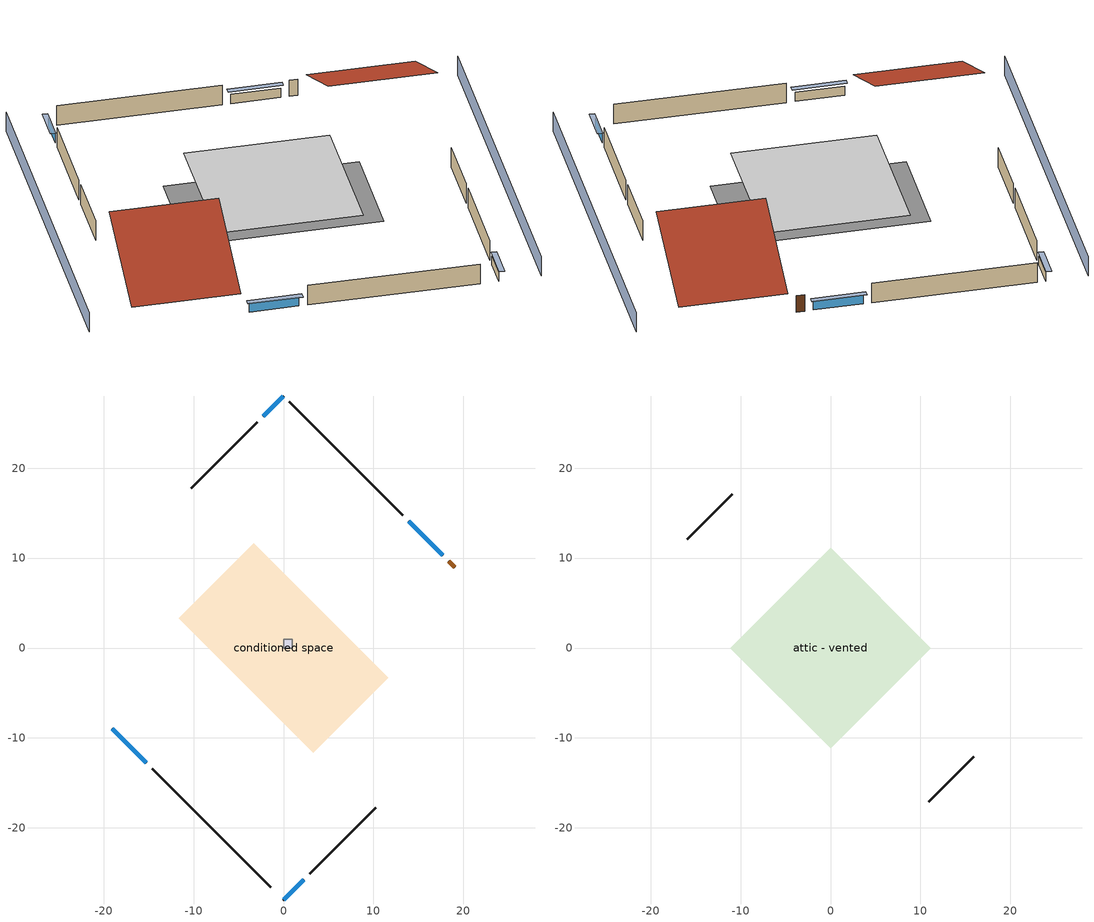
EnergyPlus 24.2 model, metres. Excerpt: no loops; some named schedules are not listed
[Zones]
central ac and furnace airloop ret air zone
 floor adiabatic (AdiabaticConst): 0,0 0,1 1,1 1,0 z0
 wall adiabatic (AdiabaticConst): 0,1 0,0 1,0 1,1 0,1 z0:1
 ceiling adiabatic (AdiabaticConst): 1,0 1,1 0,1 0,0 z1
conditioned space
 floor foundation (Slab1 construction): -11.64,3.32 -3.32,11.64 11.64,-3.32 3.32,-11.64 z0
 wall outside (AdiabaticWallConstruction 1): 19.03,9 18.38,9.64 z0:2.03
 wall outside (AdiabaticWallConstruction): -19.03,-9 -15.24,-12.78 / 17.72,10.3 13.94,14.08 z0:1.16; 0,28.02 -2.28,25.74 / 0,-28.02 2.28,-25.74 z0:1.07
 wall outside (Wall1 construction): -14.59,-13.44 -1.42,-26.6 z0:2.44
 wall outside (Wall2 construction): -2.94,25.09 -10.25,17.77 z0:2.44
 wall outside (Wall3 construction): 13.28,14.74 0.66,27.37 z0:2.44
 wall outside (Wall4 construction): 2.94,-25.09 10.25,-17.77 z0:2.44
 window (WindowConstruction): -19.03,-9 -15.24,-12.78 z0:1.16
 window (WindowConstruction 1): 0,28.02 -2.28,25.74 z0:1.07
 window (WindowConstruction 2): 17.72,10.3 13.94,14.08 z0:1.16
 window (WindowConstruction 3): 0,-28.02 2.28,-25.74 z0:1.07
 door (Door): 19.03,9 18.38,9.64 z0:2.03
attic - vented
 floor to conditioned space (Floor1 construction Reversed): -11.15,0 0,11.15 11.15,0 0,-11.15 z2.44
 wall outside (Wall5 construction): -10.91,17.11 -15.92,12.1 z0:2.44
 wall outside (Wall6 construction): 10.91,-17.11 15.92,-12.1 z0:2.44
 roof outside (Roof1 construction): -19.68,-8.34,2.44 -12.23,-0.88,7.71 -20.56,7.46,7.71 -28.02,0,2.44
 roof outside (Roof2 construction): 19.68,8.34,2.44 12.23,0.88,7.71 20.56,-7.46,7.71 28.02,0,2.44
shading: 3.23,-31.26 31.26,-3.23 / -3.23,31.26 -31.26,3.23 z0:2.44; -15.03,-12.99 -19.24,-8.78 -19.67,-9.21 -15.46,-13.43 z1.46; -2.49,25.53 0.22,28.24 -0.22,28.67 -2.92,25.96 z1.37; 13.73,14.3 17.94,10.08 18.37,10.51 14.16,14.73 z1.46; 2.49,-25.53 -0.22,-28.24 0.22,-28.67 2.92,-25.96 z1.37
[Building]
Building 1: Terrain=Suburbs
[Site:Location]
Portland Intl Arpt_OR: Latitude {deg}=45.59; Longitude {deg}=-122.6; Time Zone {hr}=-8; Elevation {m}=33; Keep Site Location Information=Yes
[Site:GroundTemperature:Shallow]
10.2558, 8.96328, 8.85977, 9.47314, 11.9355, 14.3863, 16.5111, 17.8571, 17.9714, 16.8767, 14.8061, 12.4304
[Site:WaterMainsTemperature]
Calculation Method=Schedule; Temperature Schedule=mains temperature schedule
[Material] Roughness=Rough; Thermal Absorptance=0.9
Name | Thickness {m} | Conductivity {W/m-K} | Density {kg/m3} | Specific Heat {J/kg-K} | Solar Absorptance | Visible Absorptance
ceiling loosefill ins | 0.254 | 0.0480833 | 16.02 | 1046.75 | 0.7 | 0.7
ceiling stud and cavity | 0.1397 | 0.104117 | 65.682 | 1177.47 | 0.7 | 0.7
composite shingle siding | 0.00635 | 0.162714 | 1121.4 | 1465.45 | 0.7 | 0.7
concrete 4.0 in. | 0.1016 | 1.803125 | 2242.8 | 837.4 | 0.7 | 0.7
door material | 0.04445 | 0.0612267 | 512.64 | 1214.23 | 0.7 | 0.7
exterior vertical ins; wall rigid ins | 0.051816 | 0.029427 | 32.04 | 1214.23 | 0.7 | 0.7
floor covering | 0.0127 | 0.0450781 | 54.468 | 1339.84 | 0.9 | 0.9
furniture material conditioned space 1 | 0.1524 | 0.115458 | 640.8 | 1214.23 | 0.6 | 0.6
gypsum board | 0.0127 | 0.160291 | 801 | 837.4 | 0.6 | 0.6
osb sheathing 0.5 in. | 0.0127 | 0.115458 | 512.64 | 1214.23 | 0.6 | 0.6
osb sheathing 0.5 in. 1 | 0.0127 | 0.115458 | 512.64 | 1214.23 | 0.7 | 0.7
roof rigid ins | 0.00329814 | 0.029427 | 32.04 | 1214.23 | 0.7 | 0.7
slate or tile shingles | 0.01905 | 0.840978 | 1899.972 | 799.717 | 0.75 | 0.75
wall rigid ins 1 | 0.512978 | 0.029427 | 32.04 | 1214.23 | 0.7 | 0.7
wall stud and cavity | 0.1397 | 0.207325 | 139.0536 | 1170.24 | 0.7 | 0.7
wall stud and cavity 1 | 0.1397 | 0.348479 | 139.0536 | 1170.24 | 0.6 | 0.6
wall stud and cavity 2 | 0.0889 | 0.380278 | 52.3479 | 1209.89 | 0.7 | 0.7
wall stud and cavity 3 | 0.0889 | 0.391764 | 83.0341 | 1211.67 | 0.7 | 0.7
wood siding; wood siding 1 | 0.0254 | 0.102417 | 544.68 | 1172.36 | 0.7 | 0.7
[Material:NoMass]
Adiabatic: Roughness=Rough; Thermal Resistance {m2-K/W}=176.1; Thermal Absorptance=0.9; Solar Absorptance=0.7; Visible Absorptance=0.7
[WindowMaterial:SimpleGlazingSystem]
WindowMaterial: U-Factor {W/m2-K}=1.93052; Solar Heat Gain Coefficient=0.49
[Construction]
AdiabaticConst: Adiabatic
AdiabaticWallConstruction: wood siding, wall rigid ins 1, wall stud and cavity 2, gypsum board
AdiabaticWallConstruction 1: wood siding 1, wall rigid ins 1, wall stud and cavity 2, gypsum board
Door: door material
Floor1 construction Reversed: gypsum board, ceiling stud and cavity, ceiling loosefill ins
furniture construction conditioned space 1: furniture material conditioned space 1
PartitionWallConstruction: gypsum board, wall stud and cavity 3, gypsum board
Roof1 construction; Roof2 construction: slate or tile shingles, roof rigid ins, osb sheathing 0.5 in.
Slab1 construction: concrete 4.0 in., floor covering
Wall1 construction; Wall2 construction; Wall3 construction; Wall4 construction: composite shingle siding, wall rigid ins, osb sheathing 0.5 in. 1, wall stud and cavity, gypsum board
Wall5 construction; Wall6 construction: composite shingle siding, osb sheathing 0.5 in. 1, wall stud and cavity 1
WindowConstruction; WindowConstruction 1; WindowConstruction 2; WindowConstruction 3: WindowMaterial
[Zone] Multiplier=1
Name | Volume {m3} | Part of Total Floor Area
attic - vented | 292.499 | Yes
central ac and furnace airloop ret air zone | 1 | No
conditioned space | 606.66 | Yes
[Space]
Name | Zone | Volume {m3} | Space Type
attic - vented 1 | attic - vented | 292.499
central ac and furnace airloop ret air space | central ac and furnace airloop ret air zone |  | Plenum Space Type
conditioned space 1 | conditioned space | 606.66
[OtherEquipment] Design Level Calculation Method=EquipmentLevel
Name | Fuel Type | Zone or ZoneList or Space or SpaceList | Schedule | Design Level {W} | Fraction Latent | Fraction Radiant | Fraction Lost
central ac and furnace airloop_0 RetCondToDZ; central ac and furnace airloop_0 SupCondToDZ; central ac and furnace airloop_0 SupSensLkToDZ | None | attic - vented 1 | Always On Discrete | 0 | 0 | 0 | 0
central ac and furnace airloop_0 SupLatLkToDZ | None | attic - vented 1 | Always On Discrete | 0 | 1 | 0 | 0
central ac and furnace airloop_0 RetCondToRP; central ac and furnace airloop_0 RetSensLkToRP | None | central ac and furnace airloop ret air space | Always On Discrete | 0 | 0 | 0 | 0
central ac and furnace airloop_0 RetLatLkToRP | None | central ac and furnace airloop ret air space | Always On Discrete | 0 | 1 | 0 | 0
central ac and furnace airloop_0 SupCondToLv; central ac and furnace airloop_0 SupSensLkToCond; mech vent house fan sensible load; water heater sens | None | conditioned space 1 | Always On Discrete | 0 | 0 | 0 | 0
central ac and furnace airloop_0 SupLatLkToCond; mech vent house fan latent load; water heater lat | None | conditioned space 1 | Always On Discrete | 0 | 1 | 0 | 0
clothes dryer 1 | NaturalGas | conditioned space 1 | clothes_dryer | 17841.5 | 0.015 | 0.081 | 0.85
cooking range 1 | NaturalGas | conditioned space 1 | cooking_range | 4696.53 | 0.16 | 0.384 | 0.2
general water use latent | None | conditioned space 1 | general water use schedule | 62.594 | 1 | 0 | 0
general water use sensible | None | conditioned space 1 | general water use schedule | -61.6891 | 0 | 0.6 | 0
water heater energy adjustment1 | Electricity | conditioned space 1 | Always On Discrete | 0.01 | 0 | 0 | 1
[ZoneInfiltration:DesignFlowRate] Schedule=Always On Discrete; Design Flow Rate Calculation Method=Flow/Zone; Design Flow Rate {m3/s}=0
Name | Zone or ZoneList or Space or SpaceList
attic_vented 1 duct leakage imbalance infil flow | attic - vented 1
infil flow; natural vent flow; whole house fan flow | conditioned space 1
[ZoneInfiltration:EffectiveLeakageArea]
infil attic - vented 1: Zone or Space=attic - vented 1; Schedule=Always On Discrete; Effective Air Leakage Area {cm2}=8292.32; Stack Coefficient=0.000245261; Wind Coefficient=3.82251e-05
[ZoneMixing] Schedule=Always On Continuous; Design Flow Rate Calculation Method=Flow/Zone; Design Flow Rate {m3/s}=0
Name | Zone or Space | Source Zone or Space
central ac and furnace airloop_0 ZoneMixCondToDZ mix; whole house fan mix | attic - vented | conditioned space
central ac and furnace airloop_0 ZoneMixDZToCond mix | conditioned space | attic - vented
[SpaceList]
Plenum Space Type: central ac and furnace airloop ret air space
[SurfaceProperty:ExposedFoundationPerimeter]
Slab1: Exposed Perimeter Calculation Method=TotalExposedPerimeter; Total Exposed Perimeter {m}=65.8368
[SurfaceProperty:IncidentSolarMultiplier] Incident Solar Multiplier=1; Incident Solar Multiplier Schedule=trans schedule winter=0.85 summer=0.7
Window1; Window2; Window3; Window4
[InternalMass] Zone or ZoneList=conditioned space; Space or SpaceList=conditioned space 1
Name | Construction | Surface Area {m2}
furniture mass conditioned space 1 | furniture construction conditioned space 1 | 99.51774
partition wall mass | PartitionWallConstruction | 248.794
[Lights]
interior lighting: Zone or ZoneList or Space or SpaceList=conditioned space 1; Schedule=lighting_interior; Design Level Calculation Method=LightingLevel; Lighting Level {W}=676.9; Return Air Fraction=0; Fraction Radiant=0.6; Fraction Visible=0.2; Fraction Replaceable=1
[People]
occupants: Zone or ZoneList or Space or SpaceList=conditioned space 1; Number of People Schedule=occupants; Number of People Calculation Method=People; Number of People=3; Fraction Radiant=0.314171; Sensible Heat Fraction=0.56303; Activity Level Schedule=occupants activity schedule; Carbon Dioxide Generation Rate {m3/s-W}=0; Enable ASHRAE 55 Comfort Warnings=No; Mean Radiant Temperature Calculation Type=EnclosureAveraged
[ElectricEquipment] Zone or ZoneList or Space or SpaceList=conditioned space 1; Design Level Calculation Method=EquipmentLevel
Name | Schedule | Design Level {W} | Fraction Latent | Fraction Radiant | Fraction Lost
clothes dryer | clothes_dryer | 1342.96 | 0.015 | 0.081 | 0.85
clothes washer | clothes_washer | 1133.54 | 0.03 | 0.162 | 0.7
cooking range | cooking_range | 160.252 | 0.16 | 0.384 | 0.2
dishwasher | dishwasher | 1815.48 | 0.3 | 0.18 | 0.4
freezer | freezer schedule | 194.914 | 0 | 0.6 | 0
fridge | fridge schedule | 43.7215 | 0 | 0.6 | 0
mech vent bath fan 0 | mech vent bath fan 0 schedule | 30 | 0 | 0 | 1
mech vent house fan | mech vent house fan schedule | 0 | 0 | 0 | 1
mech vent house fan cfis | mech vent house fan cfis schedule | 0 | 0 | 0 | 0
mech vent range fan 0 | mech vent range fan 0 schedule | 30 | 0 | 0 | 1
misc plug loads | plug_loads_other | 437.056 | 0.021 | 0.558 | 0.049
misc tv | plug_loads_tv | 851.534 | 0 | 0.6 | 0
whole house fan | Always On Discrete | 0 | 0 | 0 | 1
[AvailabilityManager:Scheduled]
central ac and furnace airloop Availability Manager: Schedule=Always On Discrete
[AirLoopHVAC:ReturnPlenum]
Air Loop HVAC Return Plenum 1: Zone=central ac and furnace airloop ret air zone
[WaterUse:Equipment]
dishwasher: Peak Flow Rate {m3/s}=1.06797e-05; Flow Rate Fraction Schedule=hot_water_dishwasher
[Foundation:Kiva]
Foundation Kiva 1: Initial Indoor Air Temperature {C}=22.2222; Exterior Vertical Insulation Material=exterior vertical ins; Exterior Vertical Insulation Depth {m}=0.6096; Wall Height Above Grade {m}=0.1016; Wall Depth Below Slab {m}=0.2032
[Foundation:Kiva:Settings]
Soil Conductivity {W/m-K}=1.3848; Soil Density {kg/m3}=1842.3; Soil Specific Heat {J/kg-K}=418.7; Ground Solar Absorptivity=0.9; Ground Thermal Absorptivity=0.9; Ground Surface Roughness {m}=0.03; Far-Field Width {m}=40; Deep-Ground Boundary Condition=ZeroFlux; Deep-Ground Depth {m}=40; Minimum Cell Dimension {m}=0.2; Maximum Cell Growth Coefficient=3; Simulation Timestep=Timestep
[Exterior:Lights]
exterior lighting: Schedule=exterior lighting schedule; Design Level {W}=13.4573
[EnergyManagementSystem:GlobalVariable]
central_ac_and_furnace_airloop_0_DuctImbalLkExhFanEquivCond
central_ac_and_furnace_airloop_0_DuctImbalLkExhFanEquivDZ
central_ac_and_furnace_airloop_0_DuctImbalLkSupFanEquivCond
central_ac_and_furnace_airloop_0_DuctImbalLkSupFanEquivDZ
central_ac_and_furnace_airloop_0_DZ_T
central_ac_and_furnace_airloop_0_DZ_W
central_ac_and_furnace_airloop_0_RetCondToDZ
central_ac_and_furnace_airloop_0_RetCondToRP
central_ac_and_furnace_airloop_0_RetLatLkToRP
central_ac_and_furnace_airloop_0_RetSensLkToRP
central_ac_and_furnace_airloop_0_SupCondToDZ
central_ac_and_furnace_airloop_0_SupCondToLv
central_ac_and_furnace_airloop_0_SupLatLkToCond
central_ac_and_furnace_airloop_0_SupLatLkToDZ
central_ac_and_furnace_airloop_0_SupSensLkToCond
central_ac_and_furnace_airloop_0_SupSensLkToDZ
central_ac_and_furnace_airloop_0_ZoneMixCondToDZ
central_ac_and_furnace_airloop_0_ZoneMixDZToCond
central_ac_and_furnace_airloop_AH_MFR
central_ac_and_furnace_airloop_AH_Tout
central_ac_and_furnace_airloop_AH_VFR
central_ac_and_furnace_airloop_AH_Wout
central_ac_and_furnace_airloop_Fan_RTF
central_ac_and_furnace_airloop_RA_T
central_ac_and_furnace_airloop_Ra_W
infil_program_Qfan
infil_program_Qinf
natural_vent_program_Qnv
natural_vent_program_Qwhf
[EnergyManagementSystem:Sensor]
Name | Output:Variable or Output:Meter Index Key | Output:Variable or Output:Meter
airflow_gain | infil flow | Infiltration Sensible Heat Gain Energy
airflow_gain_1 | natural vent flow | Infiltration Sensible Heat Gain Energy
airflow_gain_2 | whole house fan flow | Infiltration Sensible Heat Gain Energy
airflow_loss | infil flow | Infiltration Sensible Heat Loss Energy
airflow_loss_1 | natural vent flow | Infiltration Sensible Heat Loss Energy
airflow_loss_2 | whole house fan flow | Infiltration Sensible Heat Loss Energy
central_ac_and_furnace_airloop_0_DZ_T_s | attic - vented | Zone Air Temperature
central_ac_and_furnace_airloop_0_DZ_W_s | attic - vented | Zone Mean Air Humidity Ratio
central_ac_and_furnace_airloop_AH_MFR_s | Node 5 | System Node Mass Flow Rate
central_ac_and_furnace_airloop_AH_Tout_s | Node 5 | System Node Temperature
central_ac_and_furnace_airloop_AH_VFR_s | Node 5 | System Node Current Density Volume Flow Rate
central_ac_and_furnace_airloop_AH_Wout_s | Node 5 | System Node Humidity Ratio
central_ac_and_furnace_airloop_RA_T_s | Node 8 | System Node Temperature
central_ac_and_furnace_airloop_Ra_W_s | Node 8 | System Node Humidity Ratio
clg_load_cond |  | Cooling:EnergyTransfer:Zone:CONDITIONED SPACE
clg_load_duct |  | Cooling:EnergyTransfer:Zone:CENTRAL AC AND FURNACE AIRLOOP RET AIR ZONE
clg_sp_s; clg_sp_s_1 | cooling setpoint | Schedule Value
clothes_dryer_exhaust_0_sch_s | clothes_dryer | Schedule Value
cool_season | cooling season schedule | Schedule Value
ducts_conv | central ac and furnace airloop_0 RetCondToRP | Other Equipment Convective Heating Energy
ducts_conv_1 | central ac and furnace airloop_0 RetLatLkToRP | Other Equipment Convective Heating Energy
ducts_conv_2 | central ac and furnace airloop_0 RetSensLkToRP | Other Equipment Convective Heating Energy
ducts_conv_3 | central ac and furnace airloop_0 SupCondToLv | Other Equipment Convective Heating Energy
ducts_conv_4 | central ac and furnace airloop_0 SupLatLkToCond | Other Equipment Convective Heating Energy
ducts_conv_5 | central ac and furnace airloop_0 SupSensLkToCond | Other Equipment Convective Heating Energy
ducts_rad | central ac and furnace airloop_0 RetCondToRP | Other Equipment Radiant Heating Energy
ducts_rad_1 | central ac and furnace airloop_0 RetLatLkToRP | Other Equipment Radiant Heating Energy
ducts_rad_2 | central ac and furnace airloop_0 RetSensLkToRP | Other Equipment Radiant Heating Energy
ducts_rad_3 | central ac and furnace airloop_0 SupCondToLv | Other Equipment Radiant Heating Energy
ducts_rad_4 | central ac and furnace airloop_0 SupLatLkToCond | Other Equipment Radiant Heating Energy
ducts_rad_5 | central ac and furnace airloop_0 SupSensLkToCond | Other Equipment Radiant Heating Energy
htg_load_cond |  | Heating:EnergyTransfer:Zone:CONDITIONED SPACE
htg_load_duct |  | Heating:EnergyTransfer:Zone:CENTRAL AC AND FURNACE AIRLOOP RET AIR ZONE
htg_sp_s; htg_sp_s_1 | heating setpoint | Schedule Value
ig_ee_conv | clothes dryer | Electric Equipment Convective Heating Energy
ig_ee_conv_2 | cooking range | Electric Equipment Convective Heating Energy
ig_ee_conv_3 | dishwasher | Electric Equipment Convective Heating Energy
ig_ee_conv_4 | freezer | Electric Equipment Convective Heating Energy
ig_ee_conv_5 | fridge | Electric Equipment Convective Heating Energy
ig_ee_conv_6 | misc plug loads | Electric Equipment Convective Heating Energy
ig_ee_conv_7 | misc tv | Electric Equipment Convective Heating Energy
ig_ee_conv_8 | whole house fan | Electric Equipment Convective Heating Energy
ig_ee_rad | clothes dryer | Electric Equipment Radiant Heating Energy
ig_ee_rad_2 | cooking range | Electric Equipment Radiant Heating Energy
ig_ee_rad_3 | dishwasher | Electric Equipment Radiant Heating Energy
ig_ee_rad_4 | freezer | Electric Equipment Radiant Heating Energy
ig_ee_rad_5 | fridge | Electric Equipment Radiant Heating Energy
ig_ee_rad_6 | misc plug loads | Electric Equipment Radiant Heating Energy
ig_ee_rad_7 | misc tv | Electric Equipment Radiant Heating Energy
ig_ee_rad_8 | whole house fan | Electric Equipment Radiant Heating Energy
ig_lgt_conv | interior lighting | Lights Convective Heating Energy
ig_lgt_rad | interior lighting | Lights Radiant Heating Energy
ig_lgt_vis | interior lighting | Lights Visible Radiation Heating Energy
ig_oe_conv | clothes dryer 1 | Other Equipment Convective Heating Energy
ig_oe_conv_1 | cooking range 1 | Other Equipment Convective Heating Energy
ig_oe_conv_2 | general water use latent | Other Equipment Convective Heating Energy
ig_oe_conv_3 | general water use sensible | Other Equipment Convective Heating Energy
ig_oe_conv_4 | water heater energy adjustment1 | Other Equipment Convective Heating Energy
ig_oe_conv_5 | water heater lat | Other Equipment Convective Heating Energy
ig_oe_conv_6 | water heater sens | Other Equipment Convective Heating Energy
ig_oe_rad | clothes dryer 1 | Other Equipment Radiant Heating Energy
ig_oe_rad_1 | cooking range 1 | Other Equipment Radiant Heating Energy
ig_oe_rad_2 | general water use latent | Other Equipment Radiant Heating Energy
ig_oe_rad_3 | general water use sensible | Other Equipment Radiant Heating Energy
ig_oe_rad_4 | water heater energy adjustment1 | Other Equipment Radiant Heating Energy
ig_oe_rad_5 | water heater lat | Other Equipment Radiant Heating Energy
ig_oe_rad_6 | water heater sens | Other Equipment Radiant Heating Energy
ig_ppl_conv | occupants | People Convective Heating Energy
ig_ppl_rad | occupants | People Radiant Heating Energy
im_conv | furniture mass conditioned space 1 | Surface Inside Face Convection Heat Gain Energy
im_conv_1 | partition wall mass | Surface Inside Face Convection Heat Gain Energy
im_ig | furniture mass conditioned space 1 | Surface Inside Face Internal Gains Radiation Heat Gain Energy
im_ig_1 | partition wall mass | Surface Inside Face Internal Gains Radiation Heat Gain Energy
im_lgt | furniture mass conditioned space 1 | Surface Inside Face Lights Radiation Heat Gain Energy
im_lgt_1 | partition wall mass | Surface Inside Face Lights Radiation Heat Gain Energy
im_sol | furniture mass conditioned space 1 | Surface Inside Face Solar Radiation Heat Gain Energy
im_sol_1 | partition wall mass | Surface Inside Face Solar Radiation Heat Gain Energy
im_surf | furniture mass conditioned space 1 | Surface Inside Face Net Surface Thermal Radiation Heat Gain Energy
im_surf_1 | partition wall mass | Surface Inside Face Net Surface Thermal Radiation Heat Gain Energy
mech_vent_bath_fan_0_sch_s | mech vent bath fan 0 schedule | Schedule Value
mech_vent_range_fan_0_sch_s | mech vent range fan 0 schedule | Schedule Value
mv_conv | mech vent bath fan 0 | Electric Equipment Convective Heating Energy
mv_conv_1 | mech vent house fan | Electric Equipment Convective Heating Energy
mv_conv_2 | mech vent house fan cfis | Electric Equipment Convective Heating Energy
mv_conv_3 | mech vent range fan 0 | Electric Equipment Convective Heating Energy
mv_conv_4 | mech vent house fan latent load | Other Equipment Convective Heating Energy
mv_conv_5 | mech vent house fan sensible load | Other Equipment Convective Heating Energy
mv_rad | mech vent bath fan 0 | Electric Equipment Radiant Heating Energy
mv_rad_1 | mech vent house fan | Electric Equipment Radiant Heating Energy
mv_rad_2 | mech vent house fan cfis | Electric Equipment Radiant Heating Energy
mv_rad_3 | mech vent range fan 0 | Electric Equipment Radiant Heating Energy
mv_rad_4 | mech vent house fan latent load | Other Equipment Radiant Heating Energy
mv_rad_5 | mech vent house fan sensible load | Other Equipment Radiant Heating Energy
natural_vent_s | natural vent schedule | Schedule Value
out_pb_s |  | Site Outdoor Air Barometric Pressure
out_wt_s |  | Site Outdoor Air Humidity Ratio
site_vw_s |  | Site Wind Speed
ss_back_out | Window1 | Surface Window Shortwave from Zone Back Out Window Heat Transfer Rate
ss_back_out_1 | Window2 | Surface Window Shortwave from Zone Back Out Window Heat Transfer Rate
ss_back_out_2 | Window3 | Surface Window Shortwave from Zone Back Out Window Heat Transfer Rate
ss_back_out_3 | Window4 | Surface Window Shortwave from Zone Back Out Window Heat Transfer Rate
ss_conv | Door1 | Surface Inside Face Convection Heat Gain Energy
ss_conv_1 | Window1 | Surface Inside Face Convection Heat Gain Energy
ss_conv_2 | Window2 | Surface Inside Face Convection Heat Gain Energy
ss_conv_3 | Window3 | Surface Inside Face Convection Heat Gain Energy
ss_conv_4 | Window4 | Surface Inside Face Convection Heat Gain Energy
ss_ig | Door1 | Surface Inside Face Internal Gains Radiation Heat Gain Energy
ss_ig_1 | Window1 | Surface Inside Face Internal Gains Radiation Heat Gain Energy
ss_ig_2 | Window2 | Surface Inside Face Internal Gains Radiation Heat Gain Energy
ss_ig_3 | Window3 | Surface Inside Face Internal Gains Radiation Heat Gain Energy
ss_ig_4 | Window4 | Surface Inside Face Internal Gains Radiation Heat Gain Energy
ss_lgt | Door1 | Surface Inside Face Lights Radiation Heat Gain Energy
ss_sol | Door1 | Surface Inside Face Solar Radiation Heat Gain Energy
ss_surf | Door1 | Surface Inside Face Net Surface Thermal Radiation Heat Gain Energy
ss_surf_1 | Window1 | Surface Inside Face Net Surface Thermal Radiation Heat Gain Energy
ss_surf_2 | Window2 | Surface Inside Face Net Surface Thermal Radiation Heat Gain Energy
ss_surf_3 | Window3 | Surface Inside Face Net Surface Thermal Radiation Heat Gain Energy
ss_surf_4 | Window4 | Surface Inside Face Net Surface Thermal Radiation Heat Gain Energy
ss_trans_in | Window1 | Surface Window Transmitted Solar Radiation Rate
ss_trans_in_1 | Window2 | Surface Window Transmitted Solar Radiation Rate
ss_trans_in_2 | Window3 | Surface Window Transmitted Solar Radiation Rate
ss_trans_in_3 | Window4 | Surface Window Transmitted Solar Radiation Rate
ss_trans_out | Window1 | Surface Inside Face Initial Transmitted Diffuse Transmitted Out Window Solar Radiation Rate
ss_trans_out_1 | Window2 | Surface Inside Face Initial Transmitted Diffuse Transmitted Out Window Solar Radiation Rate
ss_trans_out_2 | Window3 | Surface Inside Face Initial Transmitted Diffuse Transmitted Out Window Solar Radiation Rate
ss_trans_out_3 | Window4 | Surface Inside Face Initial Transmitted Diffuse Transmitted Out Window Solar Radiation Rate
s_conv | Floor1 | Surface Inside Face Convection Heat Gain Energy
s_conv_1 | Slab1 | Surface Inside Face Convection Heat Gain Energy
s_conv_2 | Wall1 | Surface Inside Face Convection Heat Gain Energy
s_conv_3 | Wall2 | Surface Inside Face Convection Heat Gain Energy
s_conv_4 | Wall3 | Surface Inside Face Convection Heat Gain Energy
s_conv_5 | Wall4 | Surface Inside Face Convection Heat Gain Energy
s_ig | Floor1 | Surface Inside Face Internal Gains Radiation Heat Gain Energy
s_ig_1 | Slab1 | Surface Inside Face Internal Gains Radiation Heat Gain Energy
s_ig_2 | Wall1 | Surface Inside Face Internal Gains Radiation Heat Gain Energy
